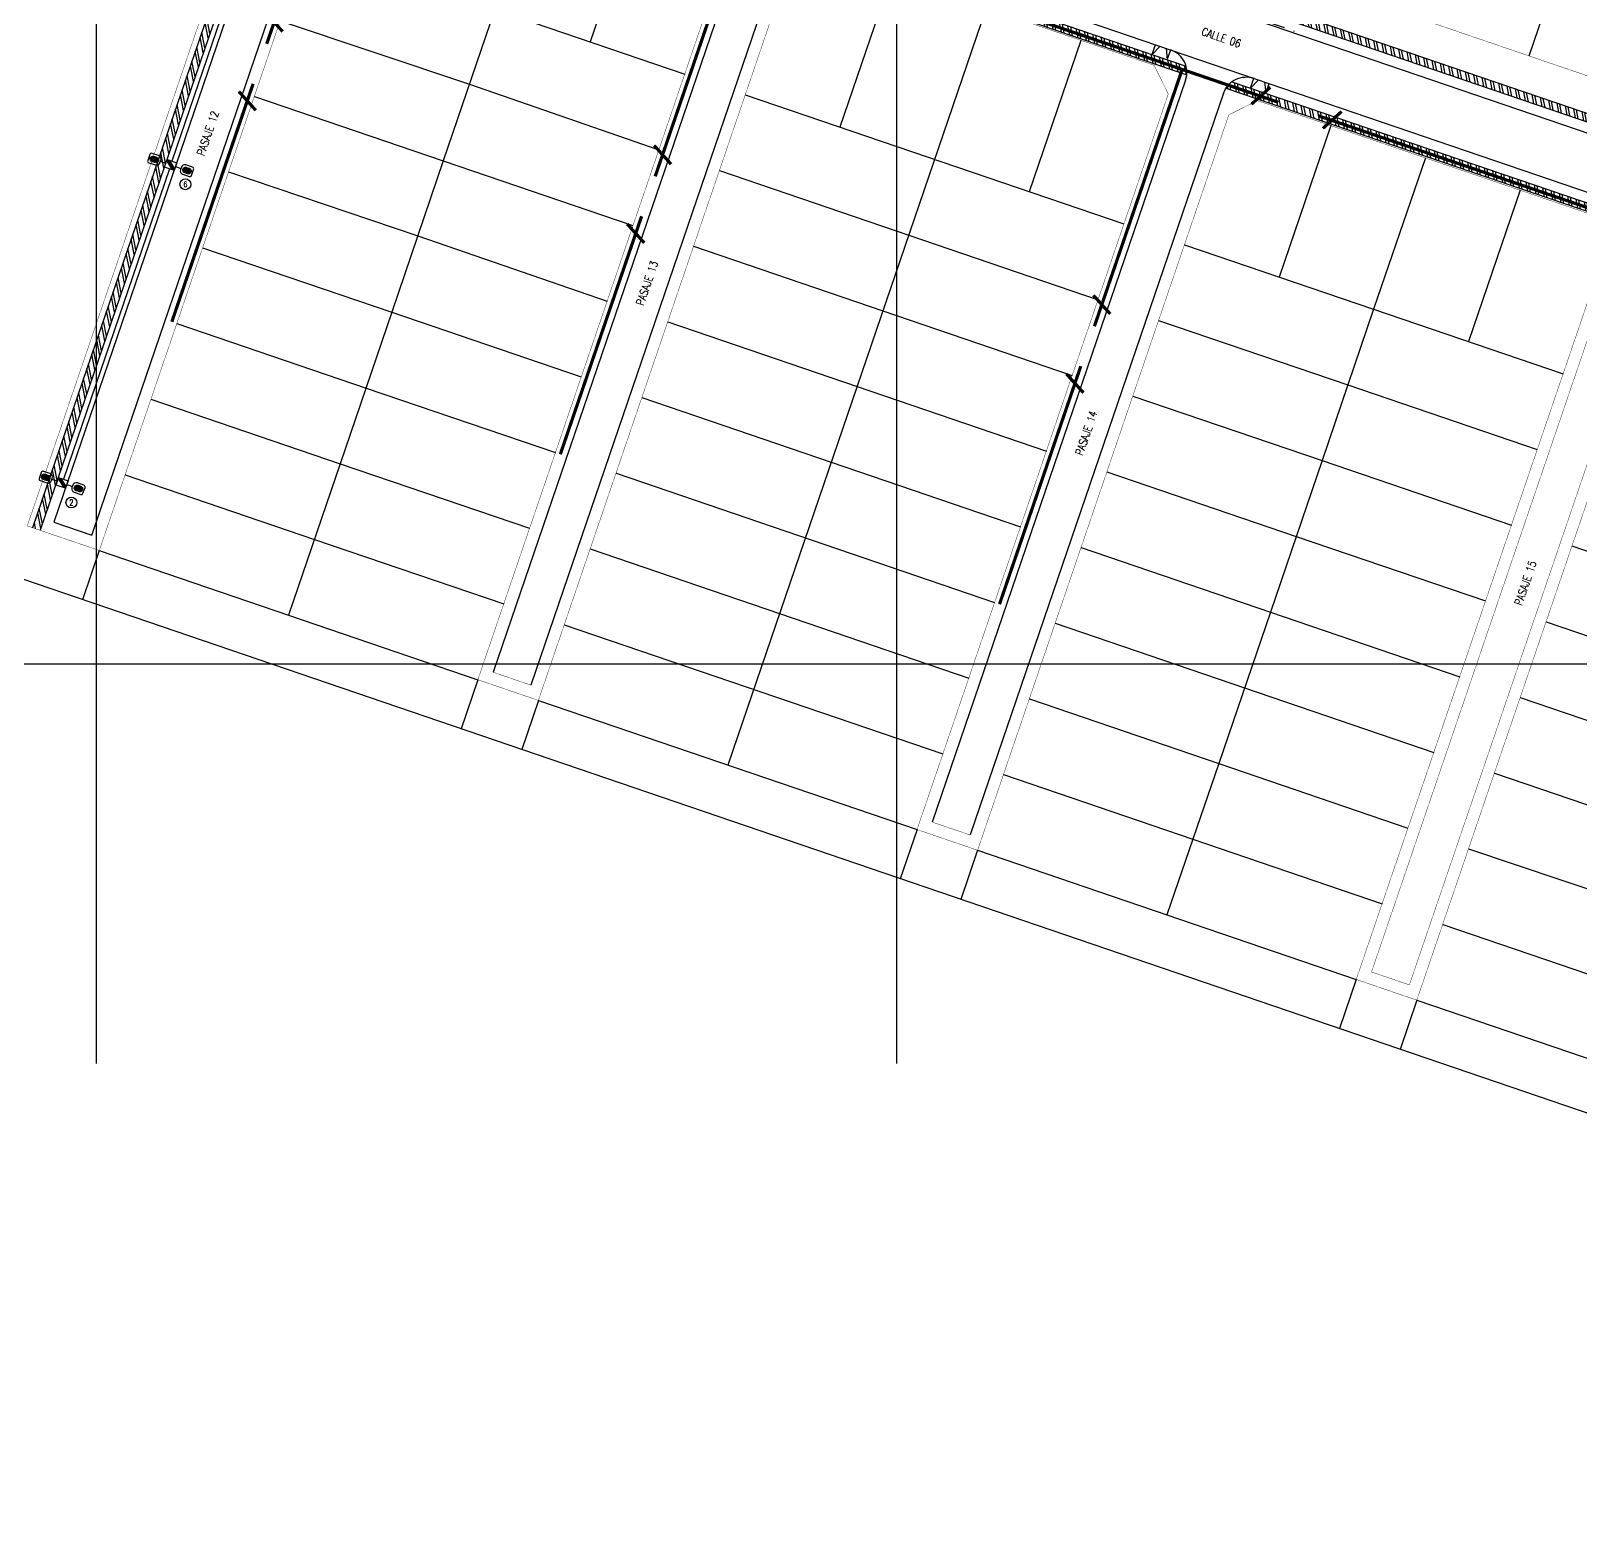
# Model space of a CAD drawing. Extents: x 0 to 336586, y 0 to 6284468.
# Drawn here: x 335291.8 to 335485.4, y 6277493.8 to 6277679.1 of the extents above; entities that cross this region are included whole.
import ezdxf
from ezdxf.enums import TextEntityAlignment as Align

# ---------------------------------------------------------------- set-up
doc = ezdxf.new("R2010")
doc.units = 0
doc.header["$LTSCALE"] = 5
doc.linetypes.add('DASHDOT', pattern=[1, 0.5, -0.25, 0, -0.25])
doc.linetypes.add('DASHDOTX2', pattern=[2, 1, -0.5, 0, -0.5])
for name, color, linetype in [('CALLES-URBANAS', 6, 'Continuous'), ('EQUIPOS_E', 240, 'Continuous'), ('ESTRUCTURAS', 42, 'Continuous'), ('GRILLA', 254, 'Continuous'), ('LBT_A_E', 100, 'Continuous'), ('LINEA-EDIFICACION-URBANA', 21, 'Continuous'), ('LMT_A_E', 10, 'DASHDOTX2'), ('PLANTA', 6, 'Continuous'), ('POSTES_E', 41, 'Continuous'), ('Prosan Agua Potable P. Cañeria Existente', 5, '2xCAÑ_EXIS_1'), ('Prosan General Linea Oficial', 6, 'DASHDOTX2'), ('Prosan Pavimentación Dispositivo de Rodados Existente', 8, 'Continuous'), ('Prosan Pavimentación Solera Existente', 8, 'DASHDOT'), ('Prosan Pavimentación Vereda Existente', 8, 'Continuous'), ('Prosan Pavimentación Vereda Existente Hatch', 8, 'Continuous'), ('servicios', 6, 'Continuous'), ('TEXTO', 2, 'Continuous')]:
    doc.layers.add(name, color=color, linetype=linetype)
doc.styles.add('ROMANS', font='romans.shx', dxfattribs={"height": 1})
doc.styles.add('ROMANT', font='romant.shx', dxfattribs={"height": 2})
doc.styles.get("Standard").update_dxf_attribs({"font": '', "height": 2})
doc.styles.get('Standard').set_extended_font_data('Arial Black', bold=True)
doc.linetypes.add('2xCAÑ_EXIS_1', pattern='A,1,-0.001,["/",Standard,S=0.2,R=0,X=-0.2,Y=-0.1],0', length=1.001)
doc.dimstyles.new('GRILLA X 500', dxfattribs={"dimtxt": 0.5, "dimasz": 1.8, "dimexe": 1.25, "dimexo": 0.625, "dimtad": 0, "dimdec": 0, "dimtxsty": 'ROMANS', "dimblk": 'NONE', "dimcen": 2.5, "dimse1": 1, "dimse2": 1, "dimsd1": 1, "dimsd2": 1, "dimclrd": 256, "dimclrt": 256, "dimadec": 0, "dimazin": 0, "dimtfac": 1, "dimtdec": 0, "dimtmove": 0, "dimatfit": 3, "dimldrblk": 'NONE', "dimfxlon": 1, "dimtfill": 1, "dimlwd": -1, "dimarcsym": 2})
doc.dimstyles.new('GRILLA Y 500', dxfattribs={"dimtxt": 0.5, "dimasz": 1.8, "dimexe": 1.25, "dimexo": 0.625, "dimtad": 0, "dimdec": 0, "dimtxsty": 'ROMANS', "dimblk": 'NONE', "dimcen": 2.5, "dimse1": 1, "dimse2": 1, "dimsd1": 1, "dimsd2": 1, "dimclrd": 256, "dimclrt": 256, "dimadec": 0, "dimazin": 0, "dimtfac": 1, "dimtdec": 0, "dimtmove": 0, "dimatfit": 3, "dimldrblk": 'NONE', "dimfxlon": 1, "dimtfill": 1, "dimlwd": -1, "dimarcsym": 2})
pattern_1 = [(101.1514259, (398815.0219, 6884201.1882), (-0.9345162955, -0.1842160236), []), (101.1514259, (398815.272, 6884201.5611), (-0.9345162955, -0.1842160236), [])]

# ---------------------------------------------------------------- blocks, each defined once
blk = doc.blocks.new('sa')
at = {"layer": 'Prosan Agua Potable P. Cañeria Existente', "const_width": 0.4}
for points in [[(-72.08, -330.2), (-83.05, -362.32)], [(-23.53, -346.78), (-34.5, -378.89)], [(43.37, -369.62), (-23.24, -346.88)], [(-83.18, -358.45), (-81.06, -360.79)], [(31.36, -365.52), (20.39, -397.63)], [(-84.75, -367.31), (-94.91, -397.07)], [(42.37, -367.75), (40.02, -369.87)], [(-86.54, -368.28), (-84.42, -370.63)], [(115, -394.06), (48.39, -371.32)], [(51.29, -370.77), (48.95, -372.89)], [(-34.63, -375.02), (-32.52, -377.37)], [(-36.2, -383.88), (-46.36, -413.64)], [(-37.99, -384.85), (-35.87, -387.2)], [(20.26, -393.76), (22.37, -396.1)], [(18.69, -402.62), (8.53, -432.38)], [(16.9, -403.59), (19.02, -405.94)]]:
    blk.add_lwpolyline(points, dxfattribs=at)
blk = doc.blocks.new('PLANTA')
at = {"layer": 'Prosan Pavimentación Dispositivo de Rodados Existente'}
h = blk.add_hatch(dxfattribs=at)
h.set_pattern_fill('ANSI32', color=256, scale=0.1, angle=56.1514, style=0)
h.set_pattern_definition(pattern_1)
edge = h.paths.add_edge_path()
edge.add_arc((335922.85, 6282351.6), 3, 354.6448, 375.6695)
edge.add_line((335925.74, 6282352.41), (335876.58, 6282369.2))
edge.add_ellipse((335878.37, 6282366.79), major_axis=(-3, 0), ratio=1, start_angle=306.6333, end_angle=327.658)
edge.add_line((335875.84, 6282368.39), (335925.84, 6282351.32))
at = {"layer": 'Prosan Pavimentación Vereda Existente Hatch'}
h = blk.add_hatch(dxfattribs=at)
h.set_pattern_fill('ANSI32', color=256, scale=0.1, angle=56.1514, style=0)
h.set_pattern_definition(pattern_1)
edge = h.paths.add_edge_path()
edge.add_ellipse((336078.33, 6282363.77), major_axis=(-3, 0), ratio=1, start_angle=216.6333, end_angle=237.658, ccw=False)
edge.add_line((336080.74, 6282365.56), (336064.19, 6282317.09))
edge.add_ellipse((336062.58, 6282317.64), major_axis=(-1.7, 0), ratio=1, start_angle=71.1514, end_angle=161.1514, ccw=False)
edge.add_line((336062.04, 6282316.03), (335909.67, 6282368.04))
edge.add_arc((335910.22, 6282369.65), 1.7, 161.1514, 251.1514, ccw=False)
edge.add_line((335908.61, 6282370.2), (335925.16, 6282418.68))
edge.add_arc((335925.97, 6282415.79), 3, 84.6448, 105.6695, ccw=False)
edge.add_line((335926.25, 6282418.78), (335909.56, 6282369.88))
edge.add_arc((335910.22, 6282369.65), 0.7, 161.1514, 251.1514)
edge.add_line((335909.99, 6282368.99), (336062.36, 6282316.98))
edge.add_ellipse((336062.58, 6282317.64), major_axis=(-0.7, 0), ratio=1, start_angle=71.1514, end_angle=161.1514)
edge.add_line((336063.25, 6282317.41), (336079.94, 6282366.31))
h = blk.add_hatch(dxfattribs=at)
h.set_pattern_fill('ANSI32', color=256, scale=0.1, angle=56.1514, style=0)
h.set_pattern_definition(pattern_1)
edge = h.paths.add_edge_path()
edge.add_line((335794.73, 6282397.14), (335794.41, 6282396.19))
edge.add_line((335794.41, 6282396.19), (335813.3, 6282389.74))
edge.add_arc((335813.07, 6282389.08), 0.7, -18.8486, 71.1514, ccw=False)
edge.add_line((335813.73, 6282388.85), (335781.59, 6282294.69))
edge.add_line((335781.59, 6282294.69), (335782.53, 6282294.37))
edge.add_line((335782.53, 6282294.37), (335814.68, 6282388.53))
edge.add_arc((335813.07, 6282389.08), 1.7, 341.1514, 431.1514)
edge.add_line((335813.62, 6282390.69), (335794.73, 6282397.14))
h = blk.add_hatch(dxfattribs=at)
h.set_pattern_fill('ANSI32', color=256, scale=0.1, angle=56.1514, style=0)
h.set_pattern_definition(pattern_1)
edge = h.paths.add_edge_path()
edge.add_arc((335977.74, 6282332.87), 3, 354.6448, 375.6695)
edge.add_line((335980.63, 6282333.68), (335931.47, 6282350.46))
edge.add_ellipse((335933.26, 6282348.05), major_axis=(-3, 0), ratio=1, start_angle=306.6333, end_angle=327.658)
edge.add_line((335930.72, 6282349.66), (335980.73, 6282332.59))
at = {"layer": 'CALLES-URBANAS', "flags": 128}
for points in [[(335797.52, 6282397.56), (336109.82, 6282290.95)], [(335815.91, 6282388.11), (335784.25, 6282295.37), (335788.98, 6282293.75), (335820.64, 6282386.5)], [(335870.8, 6282369.37), (335839.14, 6282276.63)], [(335875.53, 6282367.76), (335843.87, 6282275.01)], [(335909.25, 6282366.81), (336061.62, 6282314.8)], [(335925.69, 6282350.64), (335894.03, 6282257.89)], [(335930.42, 6282349.02), (335898.76, 6282256.28)]]:
    blk.add_lwpolyline(points, dxfattribs=at)
blk.add_lwpolyline([(335925.69, 6282350.64, 0.414214), (335923.82, 6282354.44)], format="xyb", dxfattribs=at)
at = {"layer": 'CALLES-URBANAS', "extrusion": (0, 0, -1), "flags": 128}
blk.add_lwpolyline([(-335930.42, 6282349.02, 0.414214), (-335934.23, 6282350.89)], format="xyb", dxfattribs=at)
at = {"layer": 'LINEA-EDIFICACION-URBANA'}
for points in [[(335968.62, 6282353.68), (335976.13, 6282375.68), (335983.64, 6282397.69)], [(335857.71, 6282374.37), (335851.25, 6282355.44)], [(335815.76, 6282367.56), (335863.08, 6282351.4)], [(335888.94, 6282363.71), (335882.48, 6282344.78)], [(335839.37, 6282359.5), (335832.91, 6282340.57)], [(335900.77, 6282359.67), (335868.46, 6282265.03)], [(335812.53, 6282358.09), (335836.19, 6282350.17), (335859.85, 6282341.94)], [(335912.6, 6282355.63), (335906.14, 6282336.7)], [(335809.3, 6282348.63), (335832.91, 6282340.57), (335856.62, 6282332.48)], [(335870.65, 6282348.82), (335917.97, 6282332.67)], [(335943.83, 6282344.97), (335937.37, 6282326.04)], [(335832.91, 6282340.57), (335826.5, 6282321.63)], [(335955.66, 6282340.93), (335949.15, 6282322.02)], [(335806.07, 6282339.17), (335829.74, 6282331.19), (335853.39, 6282323.01)], [(335867.42, 6282339.36), (335914.74, 6282323.2)], [(335967.49, 6282336.89), (335961.03, 6282317.97)], [(335864.19, 6282329.89), (335911.51, 6282313.74)], [(335925.54, 6282330.08), (335949.15, 6282322.02), (335972.86, 6282313.93)], [(335802.84, 6282329.7), (335826.5, 6282321.63), (335850.16, 6282313.55)], [(335799.61, 6282320.24), (335823.27, 6282312.16), (335846.93, 6282304.08)], [(335826.5, 6282321.63), (335820.04, 6282302.7)], [(335860.96, 6282320.43), (335908.28, 6282304.27)], [(335922.31, 6282320.62), (335945.95, 6282312.55), (335969.63, 6282304.46)], [(335949.15, 6282322.02), (335942.74, 6282303.08)], [(335796.38, 6282310.77), (335820.04, 6282302.7), (335843.7, 6282294.62)], [(335857.73, 6282310.96), (335905.05, 6282294.81)], [(335919.08, 6282311.15), (335942.74, 6282303.08), (335966.4, 6282295)], [(335942.74, 6282303.08), (335936.28, 6282284.15)], [(335793.15, 6282301.31), (335816.81, 6282293.23), (335840.46, 6282285.16)], [(335820.04, 6282302.7), (335813.57, 6282283.77)], [(335854.5, 6282301.5), (335901.82, 6282285.35)], [(335915.85, 6282301.69), (335939.51, 6282293.61), (335963.17, 6282285.54)], [(336077.44, 6282186.82), (335759.46, 6282295.37)], [(335789.92, 6282291.85), (335787.82, 6282285.7)], [(335789.92, 6282291.85), (335813.57, 6282283.77), (335837.23, 6282275.69)], [(335851.27, 6282292.04), (335898.59, 6282275.88)], [(335912.62, 6282292.23), (335936.28, 6282284.15), (335959.94, 6282276.07)], [(335973.97, 6282292.42), (336021.29, 6282276.26)], [(335936.28, 6282284.15), (335929.82, 6282265.22)], [(335848.04, 6282282.57), (335895.35, 6282266.42)], [(335909.39, 6282282.76), (335933.05, 6282274.69), (335956.71, 6282266.61)], [(335970.74, 6282282.95), (336018.06, 6282266.8)], [(335837.23, 6282275.69), (335835.13, 6282269.54)], [(335844.8, 6282273.11), (335842.71, 6282266.96)], [(335844.8, 6282273.11), (335892.12, 6282256.96)], [(335906.16, 6282273.3), (335929.82, 6282265.22), (335953.47, 6282257.15)], [(335967.51, 6282273.49), (336014.83, 6282257.33)], [(335929.82, 6282265.22), (335923.35, 6282246.29)], [(335964.28, 6282264.02), (336011.6, 6282247.87)], [(335902.93, 6282263.83), (335926.58, 6282255.76), (335950.24, 6282247.68)], [(335892.12, 6282256.96), (335890.02, 6282250.8)], [(335899.69, 6282254.37), (335897.59, 6282248.22)], [(335899.69, 6282254.37), (335923.35, 6282246.29), (335947.01, 6282238.22)], [(335961.05, 6282254.56), (335984.74, 6282246.58), (336008.36, 6282238.41)], [(335957.82, 6282245.1), (336005.13, 6282228.94)], [(335947.01, 6282238.22), (335944.91, 6282232.07)], [(335954.58, 6282235.63), (335952.48, 6282229.48)], [(335954.58, 6282235.63), (336001.9, 6282219.48)]]:
    blk.add_lwpolyline(points, dxfattribs=at)
at = {"layer": 'Prosan General Linea Oficial', "ltscale": 0.2, "const_width": 0.05}
for points in [[(335812.32, 6282386.88), (335780.92, 6282294.92)], [(335821.31, 6282383.81), (335789.92, 6282291.85)], [(336060.61, 6282322.27), (335914.61, 6282372.12)], [(335868.63, 6282367.65), (335837.23, 6282275.69)], [(335879.79, 6282366.83), (335921.75, 6282352.51)], [(335876.2, 6282365.07), (335844.8, 6282273.11)], [(335921.75, 6282352.51), (335923.52, 6282348.92)], [(335923.52, 6282348.92), (335892.12, 6282256.96)], [(335934.68, 6282348.09), (335931.09, 6282346.33)], [(335934.68, 6282348.09), (335976.64, 6282333.77)], [(335931.09, 6282346.33), (335899.69, 6282254.37)], [(335978.41, 6282330.18), (335947.01, 6282238.22)], [(335985.98, 6282327.59), (335954.58, 6282235.63)], [(335780.92, 6282294.92), (335789.92, 6282291.85)], [(335837.23, 6282275.69), (335844.8, 6282273.11)], [(335892.12, 6282256.96), (335899.69, 6282254.37)], [(335947.01, 6282238.22), (335954.58, 6282235.63)]]:
    blk.add_lwpolyline(points, dxfattribs=at)
at = {"layer": 'Prosan Pavimentación Dispositivo de Rodados Existente'}
for points in [[(335921.51, 6282353.86), (335921.93, 6282355.09)], [(335922.49, 6282354.9), (335921.51, 6282353.86)], [(335923.25, 6282354.64), (335923.4, 6282353.21)], [(335923.4, 6282353.21), (335923.82, 6282354.44)], [(335933.81, 6282349.66), (335934.23, 6282350.89)], [(335934.8, 6282350.7), (335933.81, 6282349.66)], [(335935.55, 6282350.44), (335935.7, 6282349.01)], [(335935.7, 6282349.01), (335936.12, 6282350.24)]]:
    blk.add_lwpolyline(points, dxfattribs=at)
at = {"layer": 'Prosan Pavimentación Solera Existente', "const_width": 0.05}
for points in [[(335980.58, 6282331.9), (335948.92, 6282239.15)], [(335985.31, 6282330.28), (335953.65, 6282237.54)], [(335839.14, 6282276.63), (335843.87, 6282275.01)], [(335894.03, 6282257.89), (335898.76, 6282256.28)], [(335948.92, 6282239.15), (335953.65, 6282237.54)]]:
    blk.add_lwpolyline(points, dxfattribs=at)
at = {"layer": 'Prosan Pavimentación Vereda Existente'}
for points in [[(335813.73, 6282388.85), (335781.59, 6282294.69)], [(335814.68, 6282388.53), (335782.53, 6282294.37)], [(335876.58, 6282369.2), (335925.74, 6282352.41)], [(336062.36, 6282316.98), (335909.99, 6282368.99)], [(335875.84, 6282368.39), (335925.84, 6282351.32)], [(336062.04, 6282316.03), (335909.67, 6282368.04)], [(335930.72, 6282349.66), (335980.73, 6282332.59)], [(335931.47, 6282350.46), (335980.63, 6282333.68)]]:
    blk.add_lwpolyline(points, dxfattribs=at)
at = {"layer": 'TEXTO', "style": 'ROMANT', "width": 0.8}
for s, rotation, p in [('CALLE 06', 341.1514, (335930.15, 6282355.98)), ('PASAJE 12', 71.1514, (335803.49, 6282344.01)), ('PASAJE 13', 71.1514, (335858.38, 6282325.26)), ('PASAJE 14', 71.1514, (335913.27, 6282306.52)), ('PASAJE 15', 71.1514, (335968.16, 6282287.77))]:
    blk.add_text(s, height=1, rotation=rotation, dxfattribs=at).set_placement(p, align=Align.MIDDLE_CENTER)
blk = doc.blocks.new('PC-9_E')
at = {"layer": 'POSTES_E', "ltscale": 3}
blk.add_hatch(color=256, dxfattribs=at).paths.add_polyline_path([(-1, -0.76), (-1, -1.25), (-0.58, -1.25), (1, 0.73), (1, 1.25), (0.61, 1.25)])
at = {"layer": 'POSTES_E'}
for p, q in [((0.61, 1.25), (-1, -0.76)), ((1, 0.73), (-0.58, -1.25))]:
    blk.add_line(p, q, dxfattribs=at)
blk.add_lwpolyline([(-1, 1.25), (1, 1.25), (1, -1.25), (-1, -1.25)], close=True, dxfattribs=at)
blk = doc.blocks.new('LUM-X_E')
at = {"layer": 'EQUIPOS_E', "linetype": 'Continuous'}
blk.add_hatch(color=50, dxfattribs=at).paths.add_polyline_path([(-0.72, -3.42, 1), (0.72, -3.42), (0.72, -2.72, 1), (-0.72, -2.72)])
at = {"layer": 'EQUIPOS_E', "color": 50, "linetype": 'Continuous'}
blk.add_line((0, 0), (0, -1.46), dxfattribs=at)
for points in [[(0.33, -1.46), (-0.33, -1.46, 0.414214), (-1.23, -2.36), (-1.23, -4.09, 0.414214), (-0.78, -4.54), (0.78, -4.54, 0.414214), (1.23, -4.09), (1.23, -2.36, 0.414214)], [(-0.72, -2.72), (-0.72, -2.72, -1), (0.72, -2.72), (0.72, -2.72), (0.72, -3.42, -1), (-0.72, -3.42)]]:
    blk.add_lwpolyline(points, format="xyb", close=True, dxfattribs=at)
blk = doc.blocks.new('n-emp-1')
blk.add_circle((0, 0), 1.7)
at = {"style": 'ROMANS', "width": 0.8}
blk.add_attdef('N', text='', height=1.8, dxfattribs=at).set_placement((0, 0), align=Align.MIDDLE)
blk = doc.blocks.new('*U417')
at = {"layer": 'GRILLA', "lineweight": -3}
for points in [[(300, 50), (300, 150)], [(400, 50), (400, 150)], [(300, -50), (300, 50)], [(400, -50), (400, 50)], [(250, 0), (350, 0)], [(350, 0), (450, 0)], [(450, 0), (550, 0)]]:
    blk.add_lwpolyline(points, dxfattribs=at)
blk = doc.blocks.new('*D434')
at = {"layer": 'Defpoints', "color": 0, "ltscale": 0.5, "transparency": 16777216}
for p in [(335292.71, 6278000), (0, 0)]:
    blk.add_point(p, dxfattribs=at)
at = {"layer": 'GRILLA', "ltscale": 0.5, "transparency": 16777216, "insert": (335269.86, 6277998.49), "char_height": 1, "attachment_point": 5, "style": 'ROMANS', "bg_fill": 3, "box_fill_scale": 1.1, "bg_fill_color": 256, "bg_fill_true_color": 13158600, "bg_fill_transparency": 0}
blk.add_mtext('Y-6278000', dxfattribs=at)
at = {"layer": 'Defpoints', "color": 0, "ltscale": 0.5, "transparency": 16777216}
blk.add_point((335274.77, 6277998.49), dxfattribs=at)
blk = doc.blocks.new('_None')
blk = doc.blocks.new('*D439')
at = {"layer": 'Defpoints', "color": 0, "ltscale": 0.5, "transparency": 16777216}
for p in [(335300, 6277899.17), (0, 0)]:
    blk.add_point(p, dxfattribs=at)
at = {"layer": 'GRILLA', "ltscale": 0.5, "transparency": 16777216, "insert": (335301.79, 6277936.63), "char_height": 1, "attachment_point": 5, "rotation": 90, "style": 'ROMANS', "bg_fill": 3, "box_fill_scale": 1.1, "bg_fill_color": 256, "bg_fill_true_color": 13158600, "bg_fill_transparency": 0}
blk.add_mtext('X-335300', dxfattribs=at)
at = {"layer": 'Defpoints', "color": 0, "ltscale": 0.5, "transparency": 16777216}
blk.add_point((335301.79, 6277932.2), dxfattribs=at)
blk = doc.blocks.new('*D440')
at = {"layer": 'Defpoints', "color": 0, "ltscale": 0.5, "transparency": 16777216}
for p in [(335398.6, 6277900), (0, 0)]:
    blk.add_point(p, dxfattribs=at)
at = {"layer": 'GRILLA', "ltscale": 0.5, "transparency": 16777216, "insert": (335402.35, 6277991.14), "char_height": 1, "attachment_point": 5, "rotation": 90, "style": 'ROMANS', "bg_fill": 3, "box_fill_scale": 1.1, "bg_fill_color": 256, "bg_fill_true_color": 13158600, "bg_fill_transparency": 0}
blk.add_mtext('X-335399', dxfattribs=at)
at = {"layer": 'Defpoints', "color": 0, "ltscale": 0.5, "transparency": 16777216}
blk.add_point((335402.35, 6277986.73), dxfattribs=at)

msp = doc.modelspace()

# ---------------------------------------------------------------- linework, layer by layer
at = {"layer": 'LBT_A_E', "ltscale": 0.5}
for points in [[(335322.654, 6277701.626), (335309.408, 6277662.824)], [(335309.085, 6277661.878), (335295.839, 6277623.077)]]:
    msp.add_lwpolyline(points, dxfattribs=at)
at = {"layer": 'LMT_A_E', "ltscale": 0.5}
msp.add_lwpolyline([(335431.547, 6277685.281), (335450.002, 6277678.982)], dxfattribs=at)

# ---------------------------------------------------------------- block references
at = {"layer": 'EQUIPOS_E', "ltscale": 5}
for p, xscale, yscale, zscale, rotation in [((335308.655, 6277662.553), 0.4999999999999999, 0.4999999999999999, 0.4999999999999999, 251.1514259181971), ((335309.838, 6277662.149), 0.5, 0.5, 0.5, 71.15142591188467), ((335295.086, 6277622.805), 0.4999999999999999, 0.4999999999999999, 0.4999999999999999, 251.1514259181971), ((335296.269, 6277622.402), 0.5, 0.5, 0.5, 71.15142591188467)]:
    msp.add_blockref('LUM-X_E', p, dxfattribs=dict(at, xscale=xscale, yscale=yscale, zscale=zscale, rotation=rotation))
at = {"layer": 'ESTRUCTURAS', "xscale": 0.4000000000014552, "yscale": 0.4000000000014552, "zscale": 0.4000000000014552}
for p, values in [((335311.088, 6277659.933), {'N': '6'}), ((335296.838, 6277620.147), {'N': '2'})]:
    msp.add_blockref('n-emp-1', p, dxfattribs=at).add_auto_attribs(values)
at = {"layer": 'GRILLA', "lineweight": -3}
msp.add_blockref('*U417', (335000, 6277600), dxfattribs=at)
at = {"layer": 'PLANTA'}
msp.add_blockref('PLANTA', (-489.594, -4677.697), dxfattribs=at)
at = {"layer": 'POSTES_E', "ltscale": 5, "xscale": 0.5, "yscale": 0.5, "zscale": 0.5, "rotation": 71.15142591038655}
for p in [(335309.247, 6277662.351), (335295.678, 6277622.603)]:
    msp.add_blockref('PC-9_E', p, dxfattribs=at)
at = {"layer": 'servicios'}
msp.add_blockref('sa', (335404.304, 6278039.817), dxfattribs=at)

# ---------------------------------------------------------------- next in the draw order: dimensions: what is measured, and where the dimension line sits
at = {"layer": 'GRILLA', "ltscale": 0.5}
dim = msp.add_ordinate_dim(feature_location=(335292.711, 6278000), offset=(-17.945, -1.513), dtype=0, origin=(0, 0), dimstyle='GRILLA Y 500', override={"dimpost": 'Y-<>', "dimsah": 1}, dxfattribs=at)
dim.commit()
dim.dimension.update_dxf_attribs({"geometry": '*D434', "text_midpoint": (335269.855, 6277998.487)})

# ---------------------------------------------------------------- next in the draw order: dimensions: what is measured, and where the dimension line sits
dim = msp.add_ordinate_dim(feature_location=(335300, 6277899.168), offset=(1.789, 33.03), dtype=1, origin=(0, 0), dimstyle='GRILLA X 500', override={"dimpost": 'X-<>', "dimsah": 1}, dxfattribs=at)
dim.commit()
dim.dimension.update_dxf_attribs({"geometry": '*D439', "text_midpoint": (335301.789, 6277936.633)})

# ---------------------------------------------------------------- next in the draw order: dimensions: what is measured, and where the dimension line sits
dim = msp.add_ordinate_dim(feature_location=(335398.598, 6277900), offset=(3.752, 86.733), dtype=1, origin=(0, 0), dimstyle='GRILLA X 500', override={"dimpost": 'X-<>', "dimsah": 1}, dxfattribs=at)
dim.commit()
dim.dimension.update_dxf_attribs({"geometry": '*D440', "text_midpoint": (335402.35, 6277991.144)})

doc.saveas('drawing.dxf')
